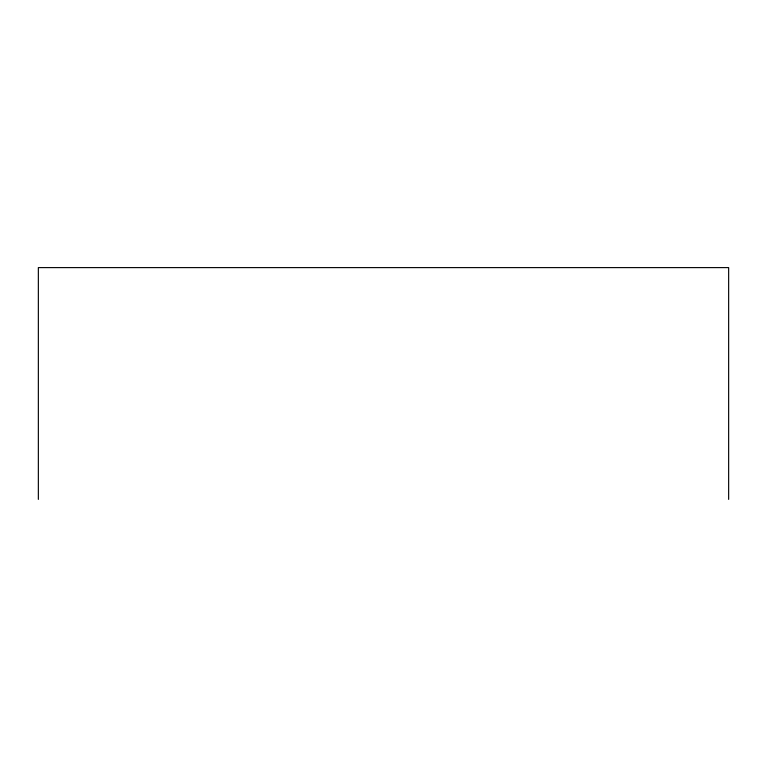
<?xml version="1.0" encoding="UTF-8"?>
<svg xmlns="http://www.w3.org/2000/svg" width="767" height="767" viewBox="0 0 767 767"><rect width="100%" height="100%" fill="white"/><g stroke="black" fill="none" stroke-linecap="round" stroke-linejoin="round"><path stroke-width="1.15" d="M728.65 499.394L728.65 267.606L38.35 267.606L38.35 499.394"/></g></svg>
